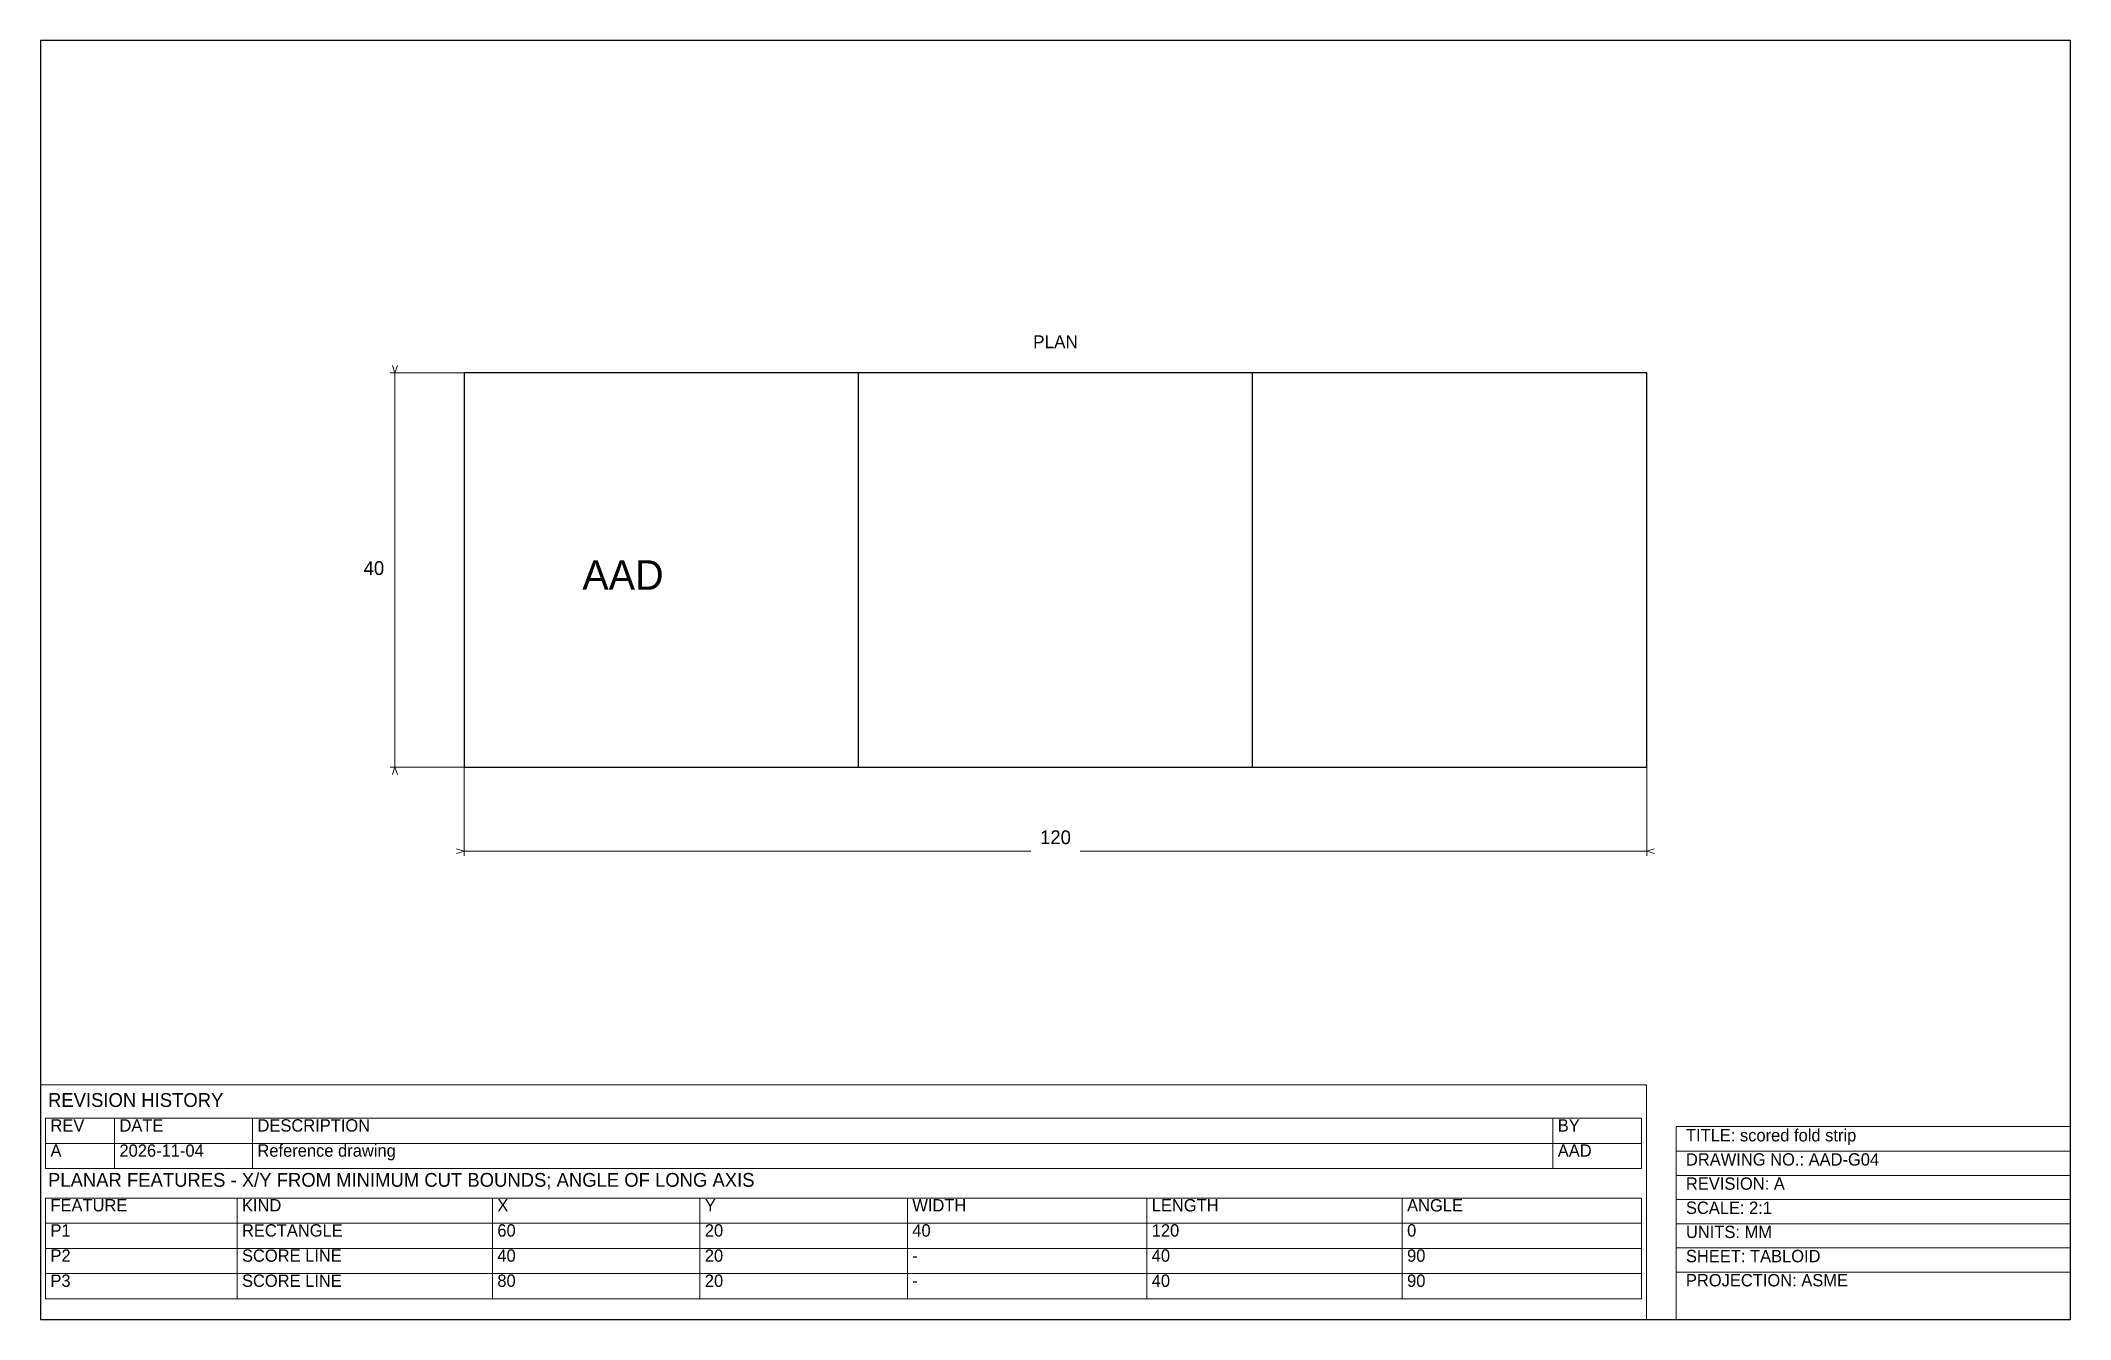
# Model space of a CAD drawing. Header units: millimetres. Extents: x 10 to 422, y 10 to 269.
import ezdxf
from ezdxf.enums import TextEntityAlignment as Align

# ---------------------------------------------------------------- set-up
doc = ezdxf.new("R2010")
doc.units = ezdxf.units.MM
for name, color, linetype, lineweight in [('ANNOTATION', 7, 'Continuous', 18), ('BORDER', 7, 'Continuous', 18), ('cut', 7, 'Continuous', 18), ('DIMENSIONS', 7, 'Continuous', 18), ('engrave', 7, 'Continuous', 18), ('SCHEDULE', 7, 'Continuous', 18), ('score', 7, 'Continuous', 18), ('TITLE', 7, 'Continuous', 18)]:
    doc.layers.add(name, color=color, linetype=linetype, lineweight=lineweight)

msp = doc.modelspace()

# ---------------------------------------------------------------- linework, layer by layer
at = {"layer": 'BORDER', "lineweight": 30}
for p, q in [((421.8, 269.4), (10, 269.4)), ((10, 269.4), (10, 10)), ((421.8, 10), (421.8, 269.4)), ((10, 10), (421.8, 10))]:
    msp.add_line(p, q, dxfattribs=at)
at = {"layer": 'cut', "lineweight": 25}
for p, q in [((335.9, 202), (95.9, 202)), ((95.9, 202), (95.9, 122)), ((335.9, 122), (335.9, 202)), ((95.9, 122), (335.9, 122))]:
    msp.add_line(p, q, dxfattribs=at)
at = {"layer": 'DIMENSIONS', "lineweight": 13}
for p, q in [((95.9, 202), (80.9, 202)), ((95.9, 122), (80.9, 122)), ((95.9, 122), (95.9, 104)), ((335.9, 122), (335.9, 104))]:
    msp.add_line(p, q, dxfattribs=at)
at = {"layer": 'DIMENSIONS', "lineweight": 18}
for p, q in [((81.9, 202), (81.42, 203.5)), ((81.9, 202), (82.38, 203.5)), ((81.9, 122), (81.9, 202)), ((81.9, 122), (81.42, 120.5)), ((81.9, 122), (82.38, 120.5)), ((95.9, 105), (94.4, 105.48)), ((95.9, 105), (94.4, 104.52)), ((95.9, 105), (210.87, 105)), ((220.93, 105), (335.9, 105)), ((335.9, 105), (337.4, 105.48)), ((335.9, 105), (337.4, 104.52))]:
    msp.add_line(p, q, dxfattribs=at)
at = {"layer": 'SCHEDULE', "lineweight": 18}
for p, q in [((335.8, 57.6), (10, 57.6)), ((10, 57.6), (10, 10)), ((335.8, 10), (335.8, 57.6)), ((10, 10), (335.8, 10))]:
    msp.add_line(p, q, dxfattribs=at)
at = {"layer": 'SCHEDULE', "lineweight": 13}
for p, q in [((11, 50.8), (334.8, 50.8)), ((11, 50.8), (11, 40.6)), ((25, 50.8), (25, 40.6)), ((53, 50.8), (53, 40.6)), ((316.8, 50.8), (316.8, 40.6)), ((334.8, 50.8), (334.8, 40.6)), ((11, 45.7), (334.8, 45.7)), ((11, 40.6), (334.8, 40.6)), ((11, 34.6), (334.8, 34.6)), ((11, 34.6), (11, 14.2)), ((49.856, 34.6), (49.856, 14.2)), ((101.664, 34.6), (101.664, 14.2)), ((143.758, 34.6), (143.758, 14.2)), ((185.852, 34.6), (185.852, 14.2)), ((234.422, 34.6), (234.422, 14.2)), ((286.23, 34.6), (286.23, 14.2)), ((334.8, 34.6), (334.8, 14.2)), ((11, 29.5), (334.8, 29.5)), ((11, 24.4), (334.8, 24.4)), ((11, 19.3), (334.8, 19.3)), ((11, 14.2), (334.8, 14.2))]:
    msp.add_line(p, q, dxfattribs=at)
at = {"layer": 'score', "lineweight": 25}
for p, q in [((175.9, 122), (175.9, 202)), ((255.9, 122), (255.9, 202))]:
    msp.add_line(p, q, dxfattribs=at)
at = {"layer": 'TITLE', "lineweight": 18}
for p, q in [((421.8, 49.1), (341.8, 49.1)), ((341.8, 49.1), (341.8, 10)), ((421.8, 10), (421.8, 49.1)), ((341.8, 10), (421.8, 10))]:
    msp.add_line(p, q, dxfattribs=at)
at = {"layer": 'TITLE', "lineweight": 13}
for p, q in [((341.8, 44.1), (421.8, 44.1)), ((341.8, 39.2), (421.8, 39.2)), ((341.8, 34.3), (421.8, 34.3)), ((341.8, 29.4), (421.8, 29.4)), ((341.8, 24.5), (421.8, 24.5)), ((341.8, 19.6), (421.8, 19.6))]:
    msp.add_line(p, q, dxfattribs=at)

# ---------------------------------------------------------------- texts
at = {"layer": 'ANNOTATION', "lineweight": 18}
msp.add_text('PLAN', height=2.6, dxfattribs=at).set_placement((215.9, 207), align=Align.CENTER)
at = {"layer": 'DIMENSIONS', "lineweight": 18}
msp.add_text('40', height=2.8, dxfattribs=at).set_placement((79.7, 161), align=Align.RIGHT)
msp.add_text('120', height=2.8, dxfattribs=at).set_placement((215.9, 106.4), align=Align.CENTER)
at = {"layer": 'engrave', "lineweight": 18}
msp.add_text('AAD', height=6, dxfattribs=at).set_placement((119.9, 158))
at = {"layer": 'SCHEDULE', "lineweight": 18}
for s, height, p in [('REVISION HISTORY', 2.8, (11.5, 53.1)), ('REV', 2.5, (12, 48.1)), ('DATE', 2.5, (26, 48.1)), ('DESCRIPTION', 2.5, (54, 48.1)), ('BY', 2.5, (317.8, 48.1)), ('A', 2.5, (12, 43)), ('2026-11-04', 2.5, (26, 43)), ('Reference drawing', 2.5, (54, 43)), ('AAD', 2.5, (317.8, 43)), ('PLANAR FEATURES - X/Y FROM MINIMUM CUT BOUNDS; ANGLE OF LONG AXIS', 2.8, (11.5, 36.9)), ('FEATURE', 2.5, (12, 31.9)), ('KIND', 2.5, (50.856, 31.9)), ('X', 2.5, (102.664, 31.9)), ('Y', 2.5, (144.758, 31.9)), ('WIDTH', 2.5, (186.852, 31.9)), ('LENGTH', 2.5, (235.422, 31.9)), ('ANGLE', 2.5, (287.23, 31.9)), ('P1', 2.5, (12, 26.8)), ('RECTANGLE', 2.5, (50.856, 26.8)), ('60', 2.5, (102.664, 26.8)), ('20', 2.5, (144.758, 26.8)), ('40', 2.5, (186.852, 26.8)), ('120', 2.5, (235.422, 26.8)), ('0', 2.5, (287.23, 26.8)), ('P2', 2.5, (12, 21.7)), ('SCORE LINE', 2.5, (50.856, 21.7)), ('40', 2.5, (102.664, 21.7)), ('20', 2.5, (144.758, 21.7)), ('-', 2.5, (186.852, 21.7)), ('40', 2.5, (235.422, 21.7)), ('90', 2.5, (287.23, 21.7)), ('P3', 2.5, (12, 16.6)), ('SCORE LINE', 2.5, (50.856, 16.6)), ('80', 2.5, (102.664, 16.6)), ('20', 2.5, (144.758, 16.6)), ('-', 2.5, (186.852, 16.6)), ('40', 2.5, (235.422, 16.6)), ('90', 2.5, (287.23, 16.6))]:
    msp.add_text(s, height=height, dxfattribs=at).set_placement(p)
at = {"layer": 'TITLE', "lineweight": 18}
for s, p in [('TITLE: scored fold strip', (343.8, 46.1)), ('DRAWING NO.: AAD-G04', (343.8, 41.2)), ('REVISION: A', (343.8, 36.3)), ('SCALE: 2:1', (343.8, 31.4)), ('UNITS: MM', (343.8, 26.5)), ('SHEET: TABLOID', (343.8, 21.6)), ('PROJECTION: ASME', (343.8, 16.7))]:
    msp.add_text(s, height=2.5, dxfattribs=at).set_placement(p)

doc.saveas('drawing.dxf')
